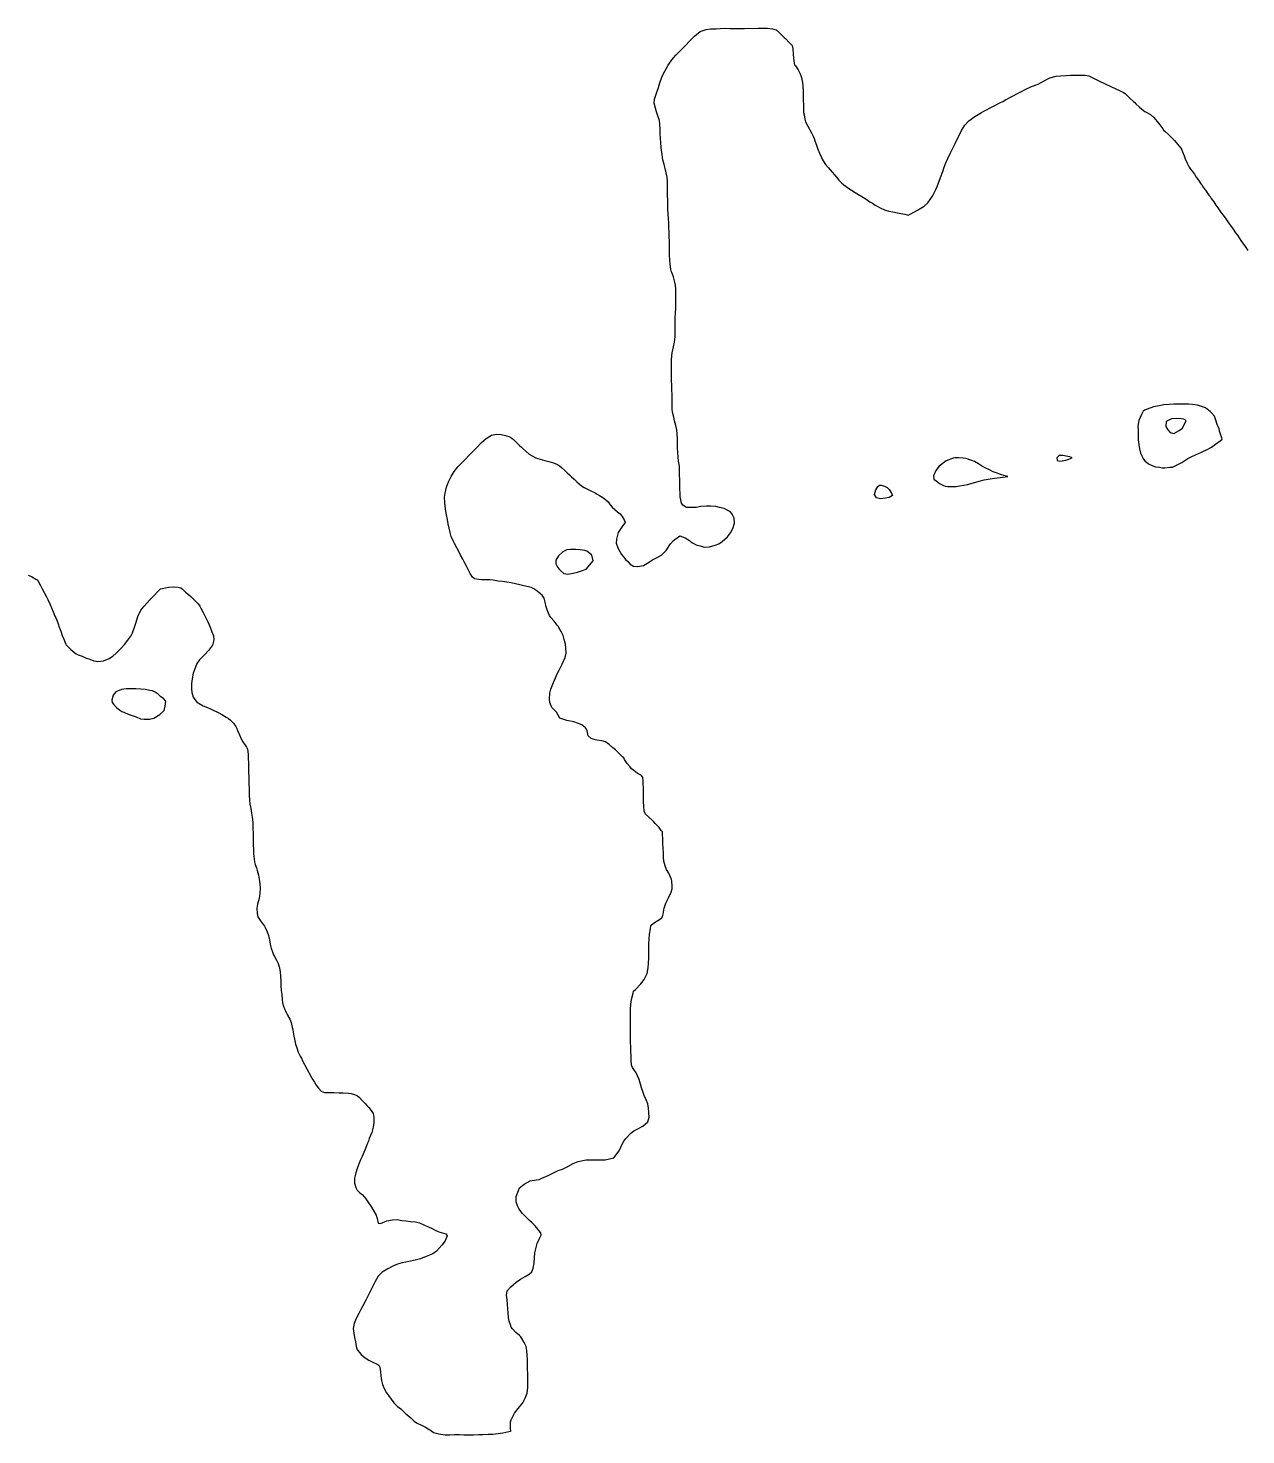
# Model space of a CAD drawing. Header units: inches. Extents: x 654597 to 662585, y 4606423 to 4617894.
# Drawn here: x 654597 to 655969, y 4611017 to 4612602 of the extents above; entities that cross this region are included whole.
import ezdxf

# ---------------------------------------------------------------- set-up
doc = ezdxf.new("R2010")
doc.units = ezdxf.units.IN
doc.header["$MEASUREMENT"] = 0
doc.layers.add('$DDT_AUDIT_GENERATED_(3E)', color=7, linetype='Continuous')
doc.layers.add('$DDT_AUDIT_GENERATED_(3F)', color=7, linetype='Continuous')

msp = doc.modelspace()

# ---------------------------------------------------------------- linework, layer by layer
at = {"layer": '$DDT_AUDIT_GENERATED_(3E)', "elevation": -150}
msp.add_lwpolyline([(655901.8, 4612160.3), (655899.1, 4612161.7), (655896.3, 4612162.1), (655890.5, 4612162.5), (655885.4, 4612162.2), (655879.3, 4612159.2), (655879.1, 4612153.6), (655881.1, 4612149.6), (655883.7, 4612146.6), (655887.9, 4612145.7), (655894, 4612149), (655897.6, 4612151.6)], close=True, dxfattribs=at)
at = {"layer": '$DDT_AUDIT_GENERATED_(3F)', "elevation": -140}
msp.add_lwpolyline([(654597.3, 4611985.9), (654600.9, 4611984.6), (654605.8, 4611981.6), (654607.4, 4611980.6), (654608.5, 4611979.1), (654611, 4611974.5), (654613.2, 4611970.4), (654615.4, 4611966.3), (654617.9, 4611961.6), (654618.7, 4611960.1), (654619.4, 4611958.5), (654621.7, 4611953.6), (654623.5, 4611949.3), (654625.3, 4611944.8), (654627.5, 4611939.9), (654628.5, 4611937.8), (654629.5, 4611935.3), (654631, 4611931.1), (654632.3, 4611927.5), (654634, 4611922.7), (654635.7, 4611918.1), (654637.3, 4611913.9), (654639.3, 4611908.8), (654640, 4611907.3), (654641.1, 4611906.2), (654645.3, 4611902.1), (654649.7, 4611898.3), (654651.4, 4611897.2), (654653.8, 4611896.3), (654658.3, 4611894.6), (654661.9, 4611892.9), (654666.6, 4611891.2), (654671.4, 4611889.3), (654675.6, 4611888.8), (654682.2, 4611889.6), (654688.5, 4611892.1), (654692.7, 4611894.6), (654696.5, 4611898), (654702.4, 4611904.2), (654705.8, 4611908), (654709.4, 4611912.6), (654712.8, 4611917.1), (654714.9, 4611921.1), (654717.1, 4611927.5), (654718.8, 4611933), (654721, 4611939.4), (654724.4, 4611946.6), (654727.8, 4611951.2), (654733.9, 4611957.7), (654736.9, 4611960.8), (654745.1, 4611969.3), (654746.5, 4611970.7), (654748.8, 4611971.1), (654755.5, 4611972.3), (654760.6, 4611972.7), (654766.4, 4611972.6), (654769.1, 4611971.7), (654771.1, 4611970), (654774.7, 4611966.9), (654778.1, 4611964), (654780.4, 4611961.8), (654785.8, 4611956.7), (654788.8, 4611953.7), (654790.5, 4611951.1), (654791.8, 4611948.6), (654794.3, 4611944), (654796.8, 4611939.5), (654798.1, 4611936.5), (654799.7, 4611933.2), (654801.1, 4611930.1), (654802.2, 4611927.2), (654804.1, 4611922.2), (654806.2, 4611917.7), (654806.5, 4611913.2), (654805.1, 4611907.1), (654800.5, 4611900.9), (654795.8, 4611896), (654790.2, 4611890.5), (654787.4, 4611886.3), (654785.8, 4611882.4), (654783.2, 4611875.6), (654781.9, 4611869), (654781.4, 4611864), (654781.2, 4611858), (654781.7, 4611853.6), (654783.2, 4611848.4), (654786, 4611844.4), (654787.6, 4611842.5), (654789.9, 4611841.3), (654794.5, 4611838.9), (654799.2, 4611836.9), (654802.6, 4611835.4), (654806.4, 4611833.5), (654808.9, 4611832.2), (654811.4, 4611831.1), (654816.1, 4611828.7), (654820.5, 4611826.1), (654823, 4611824.5), (654825.2, 4611822.6), (654828.5, 4611819.3), (654831.3, 4611815.4), (654832.4, 4611813.2), (654833.3, 4611811), (654835.2, 4611805.9), (654837.3, 4611801.7), (654839.3, 4611798), (654841.9, 4611794.4), (654843.4, 4611792.3), (654844.3, 4611789.8), (654845, 4611784.3), (654845.3, 4611779.6), (654845.5, 4611774), (654845.6, 4611769.2), (654845.9, 4611753.2), (654846.1, 4611742.8), (654846.3, 4611737.9), (654846.5, 4611732.4), (654847, 4611727.8), (654848.1, 4611723), (654849, 4611717.9), (654849.7, 4611713.3), (654850.3, 4611707.7), (654850.4, 4611703.1), (654850.7, 4611692.7), (654850.8, 4611686.9), (654850.9, 4611682.3), (654851, 4611676.4), (654851.3, 4611671.9), (654851.8, 4611666.1), (654852.2, 4611663.1), (654853.2, 4611660.1), (654854.4, 4611656.3), (654855.4, 4611653), (654856.7, 4611647.9), (654857.7, 4611643.2), (654858.3, 4611638.2), (654858.5, 4611632.9), (654858.3, 4611627.6), (654857.4, 4611621.7), (654855.6, 4611615.2), (654854.8, 4611610.6), (654855.2, 4611604.7), (654856.2, 4611600.8), (654859.1, 4611596.3), (654862.5, 4611591.9), (654863.5, 4611590.5), (654864.4, 4611589), (654866.6, 4611584.2), (654868.1, 4611579.9), (654869.2, 4611575.1), (654870, 4611570.1), (654871.2, 4611565.5), (654872.9, 4611560.4), (654873.7, 4611558.2), (654874.8, 4611556.1), (654877.1, 4611552), (654879, 4611548.2), (654880.3, 4611543.6), (654881.3, 4611538.5), (654881.7, 4611533.9), (654881.8, 4611528.4), (654882.1, 4611523.6), (654882.5, 4611518), (654882.9, 4611513.5), (654883.3, 4611507.8), (654883.8, 4611504.1), (654884.9, 4611500.1), (654886, 4611497.2), (654887.2, 4611494.9), (654889.6, 4611490.2), (654892, 4611485.8), (654893.5, 4611481.8), (654894.8, 4611476.3), (654895.3, 4611473.9), (654895.9, 4611471), (654896.6, 4611466.4), (654897.3, 4611462.9), (654898.6, 4611457.6), (654900, 4611453.3), (654901.6, 4611448.6), (654903.8, 4611444), (654905.1, 4611441.5), (654906.5, 4611438.8), (654916.1, 4611420.8), (654917.4, 4611418.5), (654919.7, 4611414.7), (654921.9, 4611411.4), (654924.4, 4611407.8), (654927.4, 4611404.3), (654931, 4611403), (654936.9, 4611402.9), (654941.5, 4611402.8), (654947.5, 4611402.7), (654952.1, 4611402.5), (654958, 4611402.2), (654961.3, 4611401.8), (654964.8, 4611400.8), (654968.3, 4611399.4), (654970.6, 4611397.5), (654973.6, 4611393.8), (654976.8, 4611390.6), (654978.9, 4611388.2), (654981.1, 4611385.9), (654983.8, 4611382.8), (654986.1, 4611379.4), (654986.8, 4611374.8), (654986.7, 4611369.3), (654986, 4611363.9), (654984.3, 4611357.9), (654981.6, 4611351.1), (654980.6, 4611348.3), (654979.7, 4611345.7), (654976.7, 4611338.1), (654973.5, 4611330.8), (654971.7, 4611327), (654970.1, 4611323.2), (654968.1, 4611317.3), (654966.5, 4611312.3), (654965, 4611306.4), (654965.1, 4611300.8), (654966.3, 4611296), (654968, 4611292.9), (654970.5, 4611290.4), (654973.5, 4611287.9), (654976.3, 4611285.1), (654978.6, 4611282.2), (654980.8, 4611278.8), (654982.6, 4611276.2), (654984.1, 4611273.7), (654986.6, 4611269.3), (654989.2, 4611264.7), (654990.4, 4611261.1), (654991.5, 4611255.8), (654994.2, 4611255.2), (655001.4, 4611258.4), (655007.8, 4611259.4), (655012.9, 4611259.7), (655018.1, 4611258.8), (655023.3, 4611258.3), (655028.2, 4611257.6), (655033.6, 4611257.2), (655038.3, 4611256.1), (655043, 4611253.9), (655044.7, 4611253.1), (655046.4, 4611252.4), (655051.5, 4611250.1), (655055.7, 4611247.7), (655059.9, 4611246.1), (655065.1, 4611244.6), (655067.9, 4611243.7), (655069.4, 4611241.4), (655066.9, 4611235.8), (655063.3, 4611230.8), (655057.3, 4611224.3), (655053, 4611221.1), (655045.7, 4611218.2), (655039.2, 4611215.7), (655033.3, 4611213.9), (655026.3, 4611212.4), (655022.8, 4611211.9), (655018.5, 4611211), (655013.5, 4611209.7), (655009, 4611207.7), (655002.5, 4611204.2), (654996.2, 4611200.5), (654991.7, 4611196), (654988.1, 4611189.9), (654985.1, 4611183.8), (654983, 4611179.4), (654980.7, 4611174.8), (654977.6, 4611168.8), (654974.3, 4611162.6), (654972, 4611158.4), (654969.8, 4611154.1), (654966.7, 4611148.2), (654964.7, 4611142.5), (654963.5, 4611137.2), (654964.3, 4611131.7), (654965.1, 4611126.9), (654966, 4611122.1), (654966.7, 4611116.9), (654967.8, 4611113.2), (654970.1, 4611110.2), (654972.5, 4611107.6), (654975.2, 4611105.4), (654978.1, 4611103.1), (654981.2, 4611101.3), (654985.5, 4611099), (654990.5, 4611096.8), (654992.5, 4611095.8), (654993.4, 4611093.6), (654994.1, 4611088.2), (654994.5, 4611083.7), (654995.4, 4611078.4), (654996.4, 4611073.9), (654998.5, 4611069.4), (655001, 4611064.7), (655002, 4611063.1), (655003.1, 4611061.6), (655006.2, 4611057.3), (655009.1, 4611053.4), (655011.3, 4611051.3), (655013.5, 4611049.3), (655017.2, 4611046.4), (655020.6, 4611043), (655022.5, 4611041.3), (655024.4, 4611039.6), (655028.4, 4611036.3), (655032.3, 4611032.7), (655033.8, 4611031.4), (655035.6, 4611030.5), (655040.5, 4611028.1), (655044.8, 4611025.8), (655048.1, 4611023.9), (655051.5, 4611021.6), (655054, 4611019.9), (655056.7, 4611018.9), (655062, 4611017.9), (655066.9, 4611017.3), (655072.4, 4611017.3), (655077.5, 4611017.4), (655083.2, 4611017.4), (655088.2, 4611017.3), (655093.7, 4611017.3), (655098.9, 4611017.2), (655104.6, 4611017.4), (655109.7, 4611017.4), (655115.5, 4611017.8), (655120.6, 4611017.8), (655126.7, 4611018.6), (655131.9, 4611019.4), (655138.7, 4611020.8), (655140.9, 4611021.2), (655140.9, 4611021.2), (655140.9, 4611021.6), (655140.8, 4611024.3), (655140.6, 4611029.7), (655140.7, 4611031.8), (655141.6, 4611034), (655145.2, 4611041.7), (655150.7, 4611048.8), (655154.5, 4611053.4), (655157.3, 4611058.5), (655159.4, 4611064.2), (655160.1, 4611070.7), (655160.1, 4611075.3), (655160.1, 4611081.1), (655160.1, 4611085.7), (655159.7, 4611091.4), (655159.9, 4611096.1), (655159.7, 4611102), (655159.5, 4611106.7), (655159.2, 4611112.4), (655158.3, 4611116.6), (655156.2, 4611121.3), (655153.5, 4611125.8), (655152.2, 4611127.5), (655150.7, 4611129), (655146.8, 4611132.7), (655142.9, 4611136.5), (655141.6, 4611138.4), (655140.6, 4611141), (655139.1, 4611145.2), (655138.3, 4611149), (655138.1, 4611154.6), (655137.8, 4611159.2), (655137.3, 4611164.6), (655136.8, 4611169.3), (655136.2, 4611174.5), (655136.9, 4611179.3), (655141.2, 4611183.9), (655147, 4611189.2), (655151.9, 4611192.6), (655157.1, 4611195.6), (655161.8, 4611198.3), (655164.7, 4611200.9), (655166.3, 4611205), (655167.5, 4611210.9), (655167.8, 4611216.5), (655168.1, 4611222.2), (655169.5, 4611228.4), (655170.7, 4611232.7), (655173, 4611237.6), (655175.4, 4611242.1), (655174.8, 4611244.9), (655172.7, 4611247.5), (655170.3, 4611250.5), (655167.7, 4611253.3), (655165, 4611256), (655162.2, 4611258.6), (655159.5, 4611261.2), (655156.8, 4611263.9), (655154.3, 4611266.8), (655151.7, 4611269.9), (655149.9, 4611272.4), (655148.7, 4611275.1), (655146.9, 4611279.8), (655146.9, 4611285.8), (655149.6, 4611292.7), (655150.9, 4611295.4), (655152.2, 4611296.8), (655155.9, 4611299.6), (655162.7, 4611303.3), (655170, 4611304.7), (655172.9, 4611305.1), (655176, 4611306.4), (655183.1, 4611309.4), (655189.9, 4611312.7), (655194.4, 4611314.9), (655199.2, 4611316.7), (655205.1, 4611319.5), (655211.3, 4611323.1), (655216.9, 4611325.4), (655223.9, 4611326.8), (655226.1, 4611327.1), (655228.3, 4611327.1), (655234.7, 4611327.1), (655238.9, 4611327.1), (655247.4, 4611327.1), (655257, 4611329.2), (655263, 4611337.4), (655266.8, 4611345.4), (655268.2, 4611348.2), (655270.5, 4611351), (655276.4, 4611357), (655279.5, 4611359.6), (655282.6, 4611361.2), (655289.7, 4611365), (655295.5, 4611369.8), (655296.8, 4611375.3), (655296.6, 4611380.2), (655296.1, 4611385.5), (655295.4, 4611390.1), (655293.5, 4611394.6), (655291.4, 4611399.6), (655290.6, 4611401.8), (655289.7, 4611404.1), (655288.1, 4611408.4), (655287.2, 4611412.3), (655285.7, 4611417.5), (655283.7, 4611421.8), (655282.1, 4611425.3), (655279.8, 4611428.8), (655278.1, 4611431.1), (655277.1, 4611433.9), (655276.7, 4611439.4), (655276.6, 4611444.1), (655276.4, 4611449.7), (655276.2, 4611454.3), (655275.8, 4611459.7), (655275.9, 4611464.8), (655275.8, 4611470.4), (655275.9, 4611475.4), (655275.8, 4611481.1), (655275.8, 4611486), (655275.8, 4611491.6), (655275.9, 4611496.6), (655276.2, 4611502.5), (655276.9, 4611507.9), (655278.7, 4611514.8), (655279.3, 4611517), (655281.4, 4611519.2), (655287.6, 4611525.6), (655291.1, 4611530.2), (655294.6, 4611537.2), (655295.9, 4611543.5), (655296.3, 4611548.8), (655296.5, 4611554.5), (655296.6, 4611559.6), (655296.5, 4611565.1), (655296.6, 4611570.2), (655296.9, 4611576), (655297.2, 4611581.3), (655298.4, 4611587.6), (655298.9, 4611591), (655301.6, 4611593.7), (655306.8, 4611596.9), (655310.7, 4611599.3), (655312, 4611601.1), (655312.5, 4611604), (655313.7, 4611610.7), (655315.7, 4611616.3), (655318.8, 4611622.5), (655321.6, 4611628.7), (655323, 4611632.5), (655323, 4611635.6), (655322.3, 4611641.3), (655322, 4611643.4), (655321.4, 4611645), (655318.9, 4611650.1), (655316.4, 4611654.2), (655315, 4611658.5), (655313.6, 4611663.6), (655313.2, 4611667.8), (655313, 4611673.6), (655312.6, 4611678), (655312.4, 4611684), (655312.2, 4611688.3), (655312, 4611694.4), (655311.8, 4611696.8), (655310.6, 4611698.4), (655308, 4611701.5), (655306.3, 4611703.4), (655303.8, 4611706.2), (655302, 4611708), (655300.1, 4611709.7), (655296.5, 4611713.2), (655292.9, 4611716.8), (655291.4, 4611720.2), (655290.9, 4611726.1), (655290.7, 4611730.3), (655290.6, 4611736.5), (655290.5, 4611740.8), (655290.4, 4611747), (655290.3, 4611750.2), (655290, 4611754.2), (655289.6, 4611758.1), (655288.1, 4611760.1), (655283.4, 4611762.8), (655279.6, 4611765.7), (655277.1, 4611767.8), (655275, 4611770.2), (655272, 4611773.9), (655269.3, 4611778.4), (655268.2, 4611780), (655266.8, 4611781.4), (655262.8, 4611785.2), (655258.9, 4611789), (655257.3, 4611790.4), (655255.7, 4611791.8), (655251.7, 4611795.2), (655247.7, 4611798.3), (655243.7, 4611799.3), (655238.1, 4611800), (655234.8, 4611800.6), (655231.4, 4611801.8), (655228.3, 4611804.8), (655226.9, 4611810.5), (655226.4, 4611812.6), (655225.1, 4611814), (655220.9, 4611817.2), (655216.1, 4611819.3), (655212, 4611820.8), (655204.3, 4611822.3), (655196.3, 4611824.9), (655192.4, 4611831.6), (655187.2, 4611836.7), (655185.1, 4611842.3), (655184.6, 4611846.4), (655184.9, 4611852.8), (655186, 4611857.6), (655189.3, 4611865.1), (655192.5, 4611872.8), (655193.7, 4611875.4), (655195.1, 4611878), (655199, 4611885.7), (655202.1, 4611893.1), (655203.3, 4611897.9), (655203.1, 4611904), (655202.6, 4611908.2), (655201.3, 4611913.4), (655199.9, 4611917.8), (655197.9, 4611922.3), (655195.1, 4611927), (655194.2, 4611928.4), (655193.3, 4611929.7), (655189.8, 4611934.2), (655186.2, 4611938.2), (655184.7, 4611940.4), (655183.4, 4611943.2), (655181.9, 4611946.9), (655181, 4611950.3), (655179.8, 4611955.5), (655178.6, 4611959.9), (655176.3, 4611963.3), (655173.1, 4611965.9), (655170.2, 4611968.2), (655166.9, 4611970.4), (655164.1, 4611971.9), (655161.1, 4611972.8), (655155.8, 4611974), (655151.2, 4611975), (655146.4, 4611976.2), (655141.3, 4611977.4), (655136.7, 4611977.9), (655131.2, 4611978.7), (655126.8, 4611979.3), (655121.2, 4611980.4), (655117.3, 4611980.8), (655110.9, 4611980.7), (655108, 4611980.7), (655104.9, 4611981.1), (655100.3, 4611982), (655097.8, 4611983.8), (655095.4, 4611988), (655091.2, 4611996), (655088.6, 4612000.8), (655087.8, 4612002.4), (655086.9, 4612004), (655084.5, 4612008.6), (655082.3, 4612012.7), (655080.1, 4612016.8), (655077.6, 4612021.6), (655076.8, 4612023.1), (655076.1, 4612024.6), (655073.9, 4612029.5), (655072.6, 4612034), (655071.4, 4612038.8), (655070.4, 4612043.9), (655069.8, 4612048.7), (655068.7, 4612053.9), (655068, 4612058.2), (655067, 4612063.8), (655066.7, 4612067.8), (655066.5, 4612074), (655066.9, 4612078.2), (655068.6, 4612085.3), (655070.9, 4612091.2), (655073.8, 4612097.1), (655077.1, 4612102.9), (655081.5, 4612108.1), (655102.2, 4612129.6), (655108.1, 4612135.5), (655113.1, 4612139.8), (655119.2, 4612143.6), (655125, 4612144.8), (655130.1, 4612144.6), (655135, 4612143.4), (655139.9, 4612141.9), (655142.2, 4612140.5), (655144.1, 4612138.7), (655147.6, 4612135.4), (655151, 4612132.1), (655153.1, 4612130.2), (655155.1, 4612128.2), (655158.5, 4612125.2), (655161.9, 4612122.4), (655165, 4612120.3), (655169.1, 4612118.3), (655171.6, 4612117.3), (655174.1, 4612116.6), (655179.4, 4612115.2), (655184, 4612114.1), (655189, 4612112.7), (655193.5, 4612110.5), (655195.8, 4612109), (655198, 4612107.2), (655201.4, 4612104.3), (655204.6, 4612101.4), (655207, 4612099.1), (655209.4, 4612096.8), (655212.4, 4612094), (655215.3, 4612091.2), (655217.9, 4612088.8), (655220.6, 4612086.6), (655223.8, 4612084.7), (655226.8, 4612083.2), (655231.3, 4612081), (655236, 4612078.7), (655238.5, 4612077.4), (655241.1, 4612075.7), (655244.6, 4612073.6), (655247.6, 4612071.3), (655250.6, 4612068.6), (655253, 4612065.4), (655255.3, 4612062.5), (655258.1, 4612060), (655261.1, 4612057.5), (655264.1, 4612055), (655266.6, 4612052.2), (655268.6, 4612048.4), (655269.8, 4612045.8), (655269.6, 4612044.4), (655267.3, 4612041.8), (655262, 4612034), (655260, 4612026.5), (655259.9, 4612022.1), (655261.5, 4612016.6), (655263.8, 4612012.6), (655265.7, 4612009.3), (655268.3, 4612006.4), (655270.4, 4612003.8), (655272.8, 4612001.5), (655275.4, 4611998.2), (655279.3, 4611996.1), (655283.9, 4611995.6), (655290.4, 4611996.9), (655297.4, 4612001), (655300.8, 4612003.2), (655304.4, 4612005.1), (655310.7, 4612008.6), (655316.2, 4612013.9), (655320.8, 4612021.1), (655324.2, 4612025.2), (655331.5, 4612030.2), (655337.5, 4612028.1), (655342.2, 4612024.9), (655344, 4612023.7), (655345.9, 4612022.5), (655350, 4612020.2), (655354.2, 4612018.9), (655358.9, 4612017.6), (655365, 4612017.8), (655371.4, 4612019.8), (655375.3, 4612021.3), (655379.3, 4612024), (655385.1, 4612029.1), (655388.7, 4612033.8), (655391, 4612038.6), (655393.1, 4612044.4), (655392.5, 4612050.3), (655390.6, 4612054.6), (655388.6, 4612057.2), (655385.7, 4612058.9), (655381.4, 4612061), (655376.2, 4612062.4), (655371.9, 4612063.2), (655366, 4612063.9), (655361.5, 4612063.7), (655355.1, 4612063.3), (655349.8, 4612062.4), (655343.9, 4612062.3), (655338.9, 4612062.3), (655335, 4612064.7), (655333.5, 4612067), (655332.7, 4612070.9), (655331.9, 4612074.4), (655331.7, 4612077.6), (655331.5, 4612083.6), (655331.4, 4612088.1), (655331.3, 4612094), (655331.2, 4612098.5), (655331.1, 4612104.5), (655330.9, 4612108.8), (655330.1, 4612114.3), (655329.7, 4612118.9), (655329.1, 4612124.3), (655328.9, 4612129.2), (655328.8, 4612134.7), (655328.7, 4612139.7), (655328.5, 4612145.1), (655328.1, 4612149.9), (655326.9, 4612154.8), (655325.6, 4612159.7), (655324.6, 4612164), (655323.3, 4612169.5), (655322.9, 4612173.5), (655322.8, 4612179.6), (655322.7, 4612183.9), (655322.3, 4612200.5), (655322.2, 4612204.7), (655322.1, 4612211), (655322.1, 4612213.1), (655322, 4612215.4), (655321.9, 4612221.4), (655321.9, 4612224.4), (655322.1, 4612228.3), (655322.3, 4612233), (655322.9, 4612236.5), (655324.4, 4612243.3), (655325.4, 4612248.7), (655326.1, 4612254.6), (655326.2, 4612259.8), (655326.1, 4612265.3), (655326.2, 4612270.4), (655326.3, 4612276), (655326.6, 4612281.2), (655326.8, 4612286.7), (655327.1, 4612292), (655327.1, 4612297.3), (655327, 4612302.5), (655326.9, 4612307.7), (655326.4, 4612312.7), (655325.5, 4612317.8), (655324.4, 4612322.1), (655322.6, 4612326.9), (655321.8, 4612328.7), (655321.5, 4612330.8), (655320.6, 4612336.5), (655320.1, 4612341), (655320, 4612346.8), (655319.9, 4612351.4), (655319.8, 4612357.2), (655319.7, 4612361.9), (655319.6, 4612367.7), (655319.4, 4612372.3), (655319.1, 4612377.9), (655318.9, 4612382.6), (655318.5, 4612388), (655318.3, 4612392.9), (655318.1, 4612398.4), (655318, 4612403.4), (655317.8, 4612408.8), (655317.7, 4612413.8), (655317.6, 4612419.2), (655317.5, 4612424.3), (655317.4, 4612429.6), (655317.1, 4612434.5), (655316.1, 4612439.5), (655314.9, 4612444.4), (655313.8, 4612448.8), (655312.4, 4612454.1), (655311.8, 4612456.8), (655311.4, 4612460.3), (655310.9, 4612464.6), (655310.6, 4612467.9), (655310, 4612473.7), (655309.5, 4612478.1), (655309.3, 4612483.9), (655309.2, 4612488.5), (655309, 4612494.2), (655308.4, 4612498.5), (655306.8, 4612503.5), (655305.2, 4612508.1), (655303.9, 4612512.4), (655302.6, 4612517.8), (655303.1, 4612522.2), (655305.3, 4612529), (655307.3, 4612535.5), (655309, 4612540.9), (655311.1, 4612547.3), (655312.5, 4612550.7), (655314.6, 4612554.1), (655318.4, 4612560.6), (655322.3, 4612566.5), (655327.1, 4612571.8), (655332.4, 4612577.4), (655337.4, 4612582.6), (655342.9, 4612588.2), (655347.8, 4612593.3), (655354.3, 4612598.5), (655361, 4612600.7), (655366, 4612601.5), (655372.3, 4612601.8), (655377, 4612602.1), (655383.3, 4612602.2), (655387.7, 4612602.1), (655393.9, 4612602.1), (655398.3, 4612601.9), (655404.4, 4612601.9), (655419.7, 4612602.3), (655426, 4612602.4), (655430.2, 4612602.2), (655436, 4612601.6), (655439.8, 4612600.4), (655443.7, 4612597), (655447.5, 4612593.4), (655449.1, 4612591.9), (655450.7, 4612590.3), (655454.4, 4612586.6), (655458, 4612582.7), (655458.9, 4612579), (655459.1, 4612573.1), (655459.4, 4612568.7), (655460.2, 4612562.9), (655460.5, 4612560.9), (655461.6, 4612559.8), (655464.9, 4612555.6), (655467.1, 4612551), (655468.6, 4612546.8), (655469.8, 4612541.3), (655470.2, 4612537.2), (655470.3, 4612531.1), (655470.4, 4612526.8), (655470.5, 4612520.7), (655470.6, 4612516.4), (655470.8, 4612510.2), (655470.9, 4612507.5), (655471.4, 4612504.7), (655472.2, 4612500), (655473.2, 4612496.8), (655475.6, 4612492.1), (655477.9, 4612487.7), (655479.7, 4612484.4), (655481.6, 4612480.6), (655482.8, 4612478), (655483.6, 4612475.5), (655485.4, 4612470.5), (655487, 4612466.1), (655488.7, 4612461.6), (655490.9, 4612456.7), (655491.9, 4612454.8), (655493.1, 4612452.8), (655495.7, 4612448.7), (655498.5, 4612445.2), (655500.8, 4612442.6), (655503.2, 4612440), (655505.6, 4612437.1), (655507.8, 4612434.3), (655510.5, 4612431.1), (655513.6, 4612428.2), (655516.1, 4612426), (655518.9, 4612423.9), (655521.9, 4612421.6), (655524.9, 4612419.8), (655529.1, 4612417.2), (655533.8, 4612414.2), (655535.2, 4612413.4), (655536.5, 4612412.5), (655541.2, 4612409.5), (655545.5, 4612406.8), (655548.5, 4612405), (655551.7, 4612403), (655554.5, 4612401.3), (655557.2, 4612399.9), (655561.9, 4612397.7), (655566.8, 4612396), (655571.4, 4612395.3), (655576.7, 4612394.2), (655580.3, 4612393.6), (655584.8, 4612392.6), (655587.6, 4612391.9), (655588.7, 4612391.7), (655591.6, 4612393.1), (655599.2, 4612397.3), (655606.7, 4612401.9), (655610.9, 4612405.7), (655616, 4612413.2), (655619.9, 4612420.5), (655621.4, 4612423.8), (655622.6, 4612427), (655625.1, 4612434.2), (655627.6, 4612441), (655629.2, 4612445.6), (655631.2, 4612450.7), (655633.4, 4612455.5), (655635.6, 4612460.2), (655638.5, 4612466.3), (655641.5, 4612472.5), (655643.5, 4612476.7), (655645.6, 4612480.8), (655648.8, 4612487), (655652.6, 4612492.9), (655657.1, 4612497.8), (655663.9, 4612502.8), (655671.3, 4612507.3), (655673.8, 4612508.7), (655684.2, 4612514.1), (655691.9, 4612518.2), (655695.2, 4612519.9), (655698.5, 4612521.6), (655705.6, 4612525.4), (655712.5, 4612529), (655716.5, 4612531), (655720.5, 4612533.1), (655727.5, 4612536.5), (655735, 4612539.4), (655737.9, 4612540.7), (655741.1, 4612542.8), (655748.3, 4612546.5), (655755.5, 4612548.2), (655760.4, 4612548.8), (655766.7, 4612549.1), (655771.4, 4612549.4), (655777.7, 4612549.5), (655782.1, 4612549.5), (655788.2, 4612549.5), (655792.1, 4612548.8), (655796.9, 4612546.4), (655801.4, 4612544.2), (655804.9, 4612542.4), (655809, 4612540.4), (655811.3, 4612539.3), (655822.8, 4612533.9), (655826.7, 4612532.1), (655831.2, 4612529.9), (655833, 4612528.8), (655834.5, 4612527.4), (655838.5, 4612523.6), (655842.5, 4612519.7), (655843.9, 4612518.5), (655845.3, 4612517.2), (655849.5, 4612513.4), (655853.9, 4612509.7), (655855.2, 4612508.6), (655856.8, 4612507.7), (655861.6, 4612504.9), (655865.3, 4612501.6), (655867.3, 4612499.5), (655869.1, 4612497.3), (655872.4, 4612493.4), (655875.6, 4612489), (655876.5, 4612487.5), (655877.8, 4612486.3), (655881.9, 4612482.4), (655886.1, 4612478.4), (655887.4, 4612477.1), (655888.6, 4612475.7), (655892.3, 4612471.5), (655895.8, 4612467.1), (655897, 4612465.3), (655897.9, 4612463), (655899.5, 4612458.6), (655900.9, 4612455), (655903.1, 4612450.4), (655905.4, 4612445.9), (655906.9, 4612443.5), (655908.6, 4612441.1), (655911.1, 4612437.7), (655913.3, 4612434.5), (655915.8, 4612430.9), (655918.5, 4612427.1), (655919.8, 4612425.3), (655920.1, 4612424.8), (655921.2, 4612423.1), (655924.3, 4612418.7), (655927.4, 4612414.3), (655928.8, 4612412.5), (655930.1, 4612410.5), (655932.9, 4612406.6), (655935.4, 4612403), (655937.6, 4612399.9), (655940, 4612396.5), (655941.7, 4612394), (655943.4, 4612391.7), (655946.4, 4612387.4), (655949.6, 4612382.9), (655950.6, 4612381.4), (655951.7, 4612380), (655954.8, 4612375.7), (655957.6, 4612371.7), (655959.6, 4612369), (655961.6, 4612366), (655963.6, 4612363.1), (655965.5, 4612360.3), (655968.4, 4612356.3), (655971.5, 4612351.9)], dxfattribs=at)
for points in [[(655942.3, 4612139.2), (655941.9, 4612140.8), (655940.4, 4612144.9), (655939.6, 4612148.3), (655938.9, 4612151), (655936.9, 4612155.9), (655935.5, 4612160.5), (655933.7, 4612165), (655930.5, 4612168.9), (655929.1, 4612170.3), (655927.6, 4612171.7), (655923.7, 4612174.6), (655919.2, 4612176), (655914.6, 4612177.4), (655909.1, 4612178.1), (655904.5, 4612178.5), (655898.6, 4612178.6), (655893.8, 4612178.7), (655887.9, 4612178.6), (655882.9, 4612178.3), (655876.9, 4612177.9), (655871.4, 4612176.9), (655865, 4612175.7), (655858.1, 4612173.2), (655854.9, 4612172), (655853.4, 4612170.6), (655851.6, 4612167.2), (655848.5, 4612160.4), (655847.6, 4612153.8), (655847.7, 4612149), (655847.8, 4612143.4), (655848, 4612138.5), (655848.5, 4612133.1), (655849.5, 4612128.4), (655850.6, 4612123.5), (655852.7, 4612118.9), (655853.7, 4612116.7), (655855.4, 4612114.8), (655859.3, 4612111.5), (655864.4, 4612109.1), (655867.5, 4612108.2), (655871.9, 4612107.6), (655875.1, 4612107.1), (655877.8, 4612107), (655883.4, 4612107.5), (655886.6, 4612107.7), (655889.4, 4612109), (655896.9, 4612113.1), (655903.7, 4612117.4), (655908.2, 4612119.7), (655912.5, 4612121.7), (655919.3, 4612124.5), (655926.4, 4612127.9), (655930.3, 4612130.2), (655934.8, 4612133.7), (655940.3, 4612137.5)], [(655700.8, 4612097), (655696.4, 4612098.3), (655694, 4612099.1), (655689, 4612100.8), (655684.6, 4612102.5), (655680.3, 4612104.5), (655675.4, 4612106.9), (655673.9, 4612107.6), (655672.6, 4612108.5), (655668, 4612111.6), (655663.5, 4612114), (655659.4, 4612115.7), (655654, 4612117.4), (655650.6, 4612117.9), (655645.3, 4612118.1), (655642.3, 4612118.2), (655641.7, 4612118.2), (655639.4, 4612117.8), (655631.4, 4612114.9), (655623.5, 4612108.8), (655619.9, 4612104), (655617.1, 4612098), (655617.7, 4612094.3), (655620.4, 4612092.1), (655624, 4612089.3), (655628.5, 4612086.9), (655630.5, 4612086.1), (655633.1, 4612085.9), (655639.3, 4612085.9), (655642.6, 4612086), (655646.6, 4612086.6), (655651.5, 4612087.4), (655655.5, 4612088.3), (655662.4, 4612090.1), (655668.6, 4612091.9), (655674.5, 4612093.5), (655681, 4612094.6), (655686, 4612095.3), (655692.5, 4612096), (655695.1, 4612096.3)], [(655773.3, 4612118.1), (655770.8, 4612119.2), (655768.4, 4612119.7), (655763, 4612120.9), (655758.9, 4612120.7), (655756.2, 4612118.2), (655756.4, 4612115.3), (655760.1, 4612114.3), (655766.2, 4612115.5), (655769.7, 4612116.6)], [(655570.9, 4612075.9), (655567.2, 4612073.6), (655563.3, 4612072.7), (655557.4, 4612072), (655553.2, 4612073.1), (655550.8, 4612076.7), (655552.4, 4612082.1), (655554.5, 4612086), (655556.3, 4612087.5), (655558.4, 4612087.4), (655561.9, 4612086.3), (655565, 4612084.7), (655567.3, 4612082.6), (655569.8, 4612078.5)], [(655233.8, 4612002.1), (655232.4, 4612008.4), (655228.1, 4612011.9), (655226.7, 4612013.1), (655224.6, 4612013.6), (655219, 4612014.5), (655214.3, 4612014.8), (655208.3, 4612014.9), (655204.3, 4612014.4), (655199.7, 4612012.2), (655194.6, 4612007.8), (655191.6, 4612002.7), (655191.6, 4611998.6), (655193.7, 4611995), (655195.4, 4611992.8), (655197.4, 4611990.9), (655200.7, 4611988), (655205.4, 4611987), (655211.4, 4611988.1), (655216.2, 4611989.4), (655221.9, 4611991.3), (655226.1, 4611992.8)], [(654752.3, 4611843.9), (654749.7, 4611847), (654746.6, 4611849), (654743.6, 4611851.7), (654740.2, 4611854.2), (654737.4, 4611855.5), (654734.5, 4611856.1), (654729, 4611857), (654724.3, 4611857.5), (654718.7, 4611857.8), (654713.6, 4611858), (654707.8, 4611857.7), (654702.5, 4611857.1), (654696, 4611854.6), (654692.9, 4611850.6), (654691.5, 4611845.2), (654692, 4611842.6), (654693.6, 4611840.5), (654696.7, 4611836.8), (654700.5, 4611833.8), (654702.7, 4611832.4), (654704.9, 4611831.5), (654709.9, 4611829.4), (654714.4, 4611827.7), (654718.9, 4611826.2), (654724, 4611824.2), (654727.9, 4611823.6), (654734.1, 4611823.5), (654738.7, 4611824.9), (654745.6, 4611829), (654750.6, 4611833.5), (654751.5, 4611838.3)]]:
    msp.add_lwpolyline(points, close=True, dxfattribs=at)

doc.saveas('drawing.dxf')
